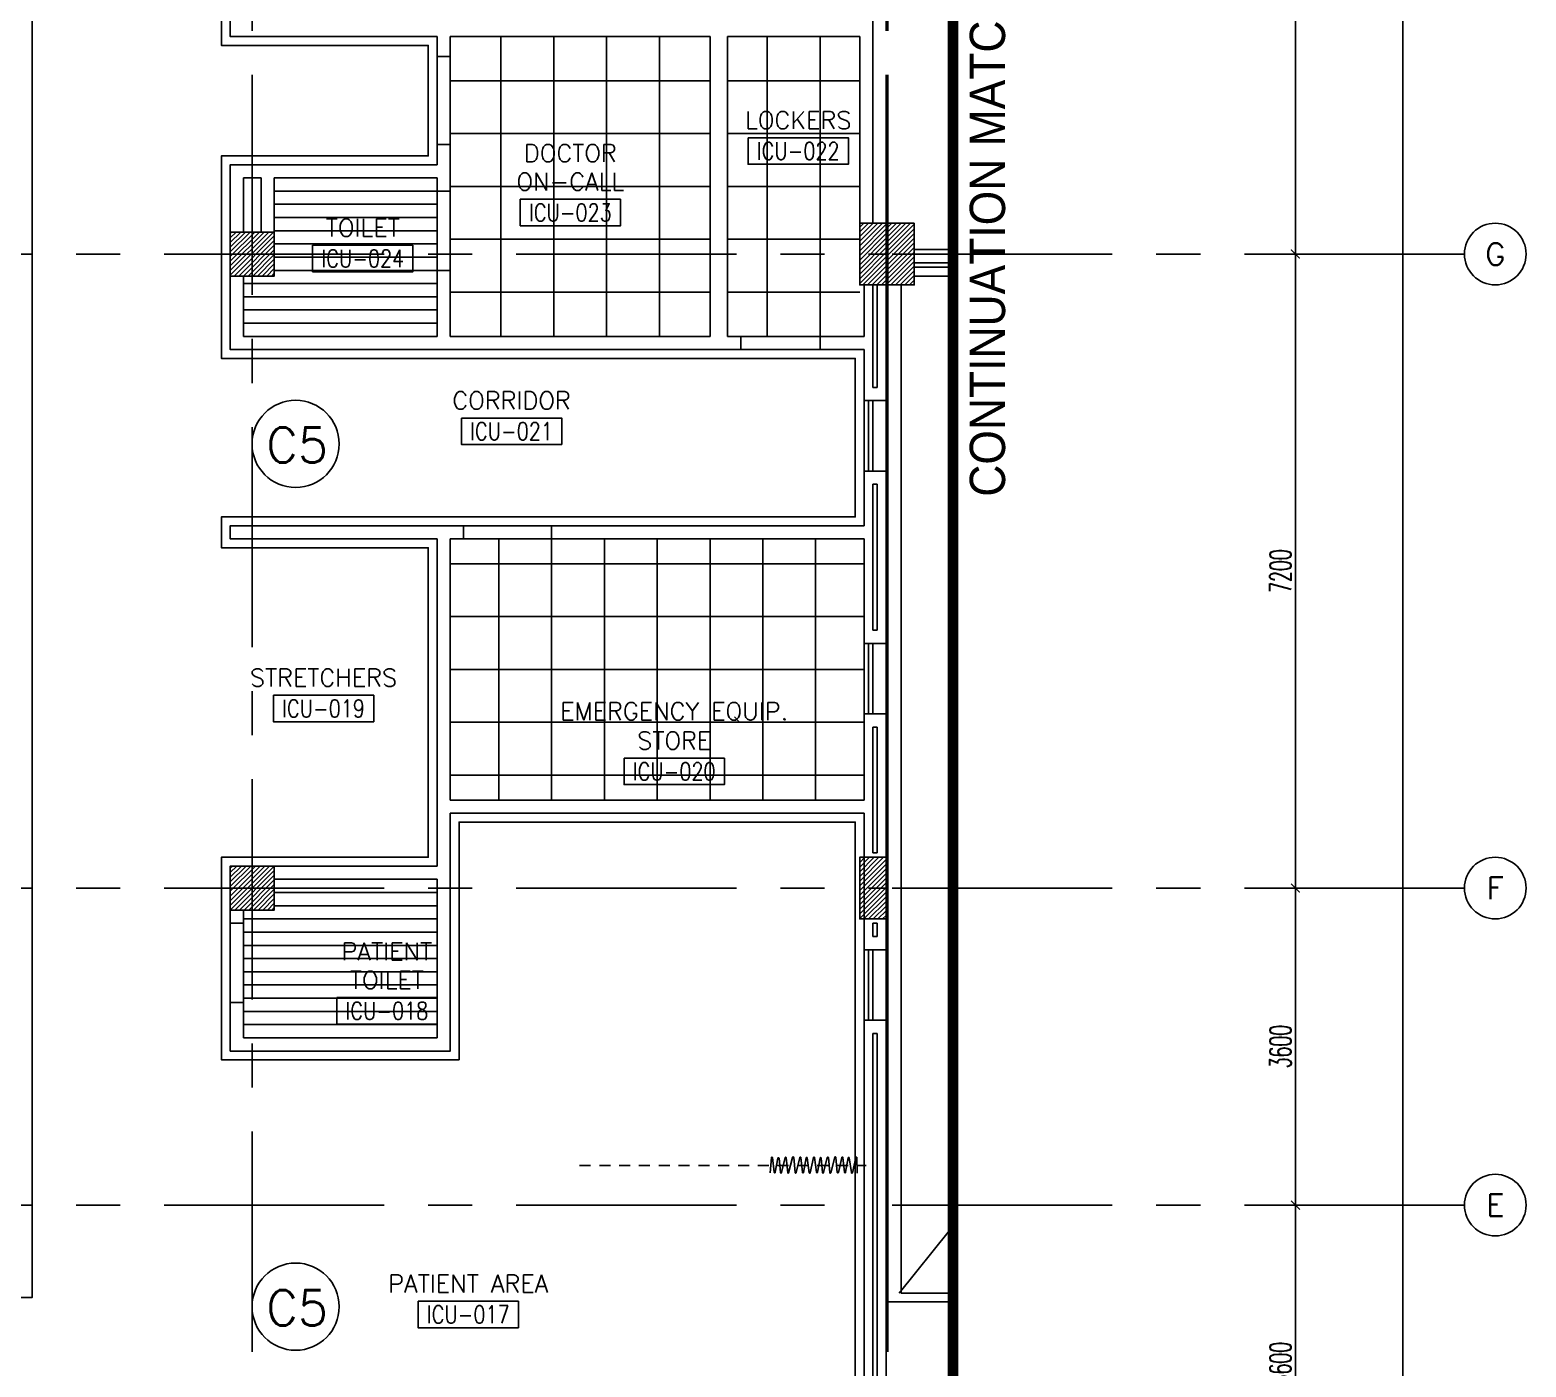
# Model space of a CAD drawing. Extents: x 275967.8 to 276060, y 57291.9 to 57371.4.
# Drawn here: x 276043.05 to 276060.05, y 57307.72 to 57322.91 of the extents above; entities that cross this region are included whole.
import ezdxf
from ezdxf.enums import TextEntityAlignment as Align

# ---------------------------------------------------------------- set-up
doc = ezdxf.new("R2010")
doc.units = 0
doc.header["$MEASUREMENT"] = 0
doc.header["$PDMODE"] = 34
for name, pattern in [('CENTER2', [1.125, 0.75, -0.125, 0.125, -0.125]), ('CENTERX2', [4, 2.5, -0.5, 0.5, -0.5]), ('HIDDEN', [0.375, 0.25, -0.125])]:
    doc.linetypes.add(name, pattern=pattern)
doc.layers.get('0').update_dxf_attribs({"linetype": 'CONTINUOUS'})
doc.layers.get('DEFPOINTS').update_dxf_attribs({"linetype": 'CONTINUOUS'})
for name, color, linetype in [('A_CUBICLE_CURTAINS', 4, 'HIDDEN'), ('AX-CR', 2, 'CONTINUOUS'), ('AX-DIM', 4, 'CONTINUOUS'), ('AX-TXT', 2, 'CONTINUOUS'), ('AXES', 11, 'CENTERX2'), ('CEILING', 4, 'CONTINUOUS'), ('CEILING-MARKER', 6, 'CONTINUOUS'), ('COL', 5, 'CONTINUOUS'), ('D_CURTAIN', 11, 'HIDDEN'), ('ELEV', 2, 'CONTINUOUS'), ('HAT', 8, 'CONTINUOUS'), ('INSUL', 4, 'CONTINUOUS'), ('RM-BOX', 11, 'CONTINUOUS'), ('RM-NAME', 11, 'CONTINUOUS'), ('RM-NO', 11, 'CONTINUOUS'), ('ROOF', 7, 'CONTINUOUS'), ('SHAFT', 3, 'CONTINUOUS'), ('TXT', 2, 'CONTINUOUS'), ('TXT1', 2, 'CONTINUOUS'), ('WALL', 2, 'CONTINUOUS'), ('WIN', 3, 'CONTINUOUS')]:
    doc.layers.add(name, color=color, linetype=linetype)
doc.styles.add('ROMANS', font='ROMANS.shx', dxfattribs={"width": 0.6})
doc.styles.add('TTXT', font='swisse.ttf', dxfattribs={"width": 0.6})
doc.dimstyles.new('STANDARD_IN', dxfattribs={"dimtxt": 0.24, "dimasz": 0.1, "dimexe": 0.07, "dimexo": 0.05, "dimgap": 0.05, "dimtad": 1, "dimdec": 0, "dimlfac": 1000, "dimzin": 0, "dimtxsty": 'ROMANS', "dimblk": 'ARCHTICK', "dimcen": 0.05, "dimdle": 0.05, "dimclrd": 4, "dimclre": 4, "dimclrt": 2, "dimazin": 3, "dimtfac": 1, "dimtdec": 0, "dimtmove": 0, "dimatfit": 3, "dimtolj": 1, "dimtzin": 0})

# ---------------------------------------------------------------- blocks, each defined once
blk = doc.blocks.new('*X21')
at = {"color": 0}
for p, q in [((84179, 132651), (84678, 133150)), ((84179, 132704), (84625, 133150)), ((84179, 132757), (84571, 133150)), ((84179, 132810), (84518, 133150)), ((84179, 132864), (84465, 133150)), ((84179, 132917), (84412, 133150)), ((84179, 132970), (84359, 133150)), ((84179, 133023), (84306, 133150)), ((84179, 133076), (84253, 133150)), ((84179, 133129), (84200, 133150)), ((84231, 132650), (84679, 133098)), ((84284, 132650), (84679, 133045)), ((84337, 132650), (84679, 132992)), ((84390, 132650), (84679, 132939)), ((84443, 132650), (84679, 132886)), ((84496, 132650), (84679, 132833)), ((84549, 132650), (84679, 132780)), ((84602, 132650), (84679, 132727)), ((84655, 132650), (84679, 132674))]:
    blk.add_line(p, q, dxfattribs=at)
blk = doc.blocks.new('COL50')
at = {"layer": 'COL'}
blk.add_lwpolyline([(-250, 250), (-250, -250), (250, -250), (250, 250)], close=True, dxfattribs=at)
blk = doc.blocks.new('RM1')
at = {"layer": 'RM-BOX'}
blk.add_lwpolyline([(570, -200), (-570, -200), (-570, -500), (570, -500)], close=True, dxfattribs=at)
at = {"layer": 'RM-NAME', "style": 'ROMANS'}
blk.add_attdef('ROOMNAME1', text='', height=200, dxfattribs=at).set_placement((0, 324), align=Align.MIDDLE)
blk = doc.blocks.new('_ARCHTICK')
at = {"color": 0, "linetype": 'BYBLOCK', "const_width": 0.15}
blk.add_lwpolyline([(-0.5, -0.5), (0.5, 0.5)], dxfattribs=at)
blk = doc.blocks.new('*D149')
at = {"layer": 'AX-DIM', "color": 4, "ltscale": 0.3}
for p, q in [((276058.645, 57357.883), (276058.645, 57298.463)), ((276056.803, 57357.833), (276058.715, 57357.833)), ((276054.365, 57298.513), (276058.715, 57298.513))]:
    blk.add_line(p, q, dxfattribs=at)
at = {"layer": 'DEFPOINTS', "color": 0, "ltscale": 0.3}
for p in [(276056.753, 57357.833), (276054.315, 57298.513), (276058.645, 57298.513)]:
    blk.add_point(p, dxfattribs=at)
at = {"layer": 'AX-DIM', "color": 4, "ltscale": 0.3, "xscale": 0.1, "yscale": 0.1, "zscale": 0.1}
for p, rotation in [((276058.645, 57357.833), 90), ((276058.645, 57298.513), 270)]:
    blk.add_blockref('_ARCHTICK', p, dxfattribs=dict(at, rotation=rotation))
at = {"layer": 'AX-DIM', "color": 2, "ltscale": 0.3, "insert": (276058.475, 57328.173), "char_height": 0.24, "attachment_point": 5, "rotation": 90, "style": 'ROMANS'}
blk.add_mtext('\\A1;59320', dxfattribs=at)
blk = doc.blocks.new('*D143')
at = {"layer": 'AX-DIM', "color": 4, "ltscale": 0.3}
for p, q in [((276057.075, 57320.363), (276057.495, 57320.363)), ((276057.425, 57320.413), (276057.425, 57313.113)), ((276057.075, 57313.163), (276057.495, 57313.163))]:
    blk.add_line(p, q, dxfattribs=at)
at = {"layer": 'DEFPOINTS', "color": 0, "ltscale": 0.3}
for p in [(276057.025, 57320.363), (276057.025, 57313.163), (276057.425, 57313.163)]:
    blk.add_point(p, dxfattribs=at)
at = {"layer": 'AX-DIM', "color": 4, "ltscale": 0.3, "xscale": 0.1, "yscale": 0.1, "zscale": 0.1}
for p, rotation in [((276057.425, 57320.363), 90), ((276057.425, 57313.163), 270)]:
    blk.add_blockref('_ARCHTICK', p, dxfattribs=dict(at, rotation=rotation))
at = {"layer": 'AX-DIM', "color": 2, "ltscale": 0.3, "insert": (276057.255, 57316.763), "char_height": 0.24, "attachment_point": 5, "rotation": 90, "style": 'ROMANS'}
blk.add_mtext('\\A1;7200', dxfattribs=at)
blk = doc.blocks.new('AXR')
at = {"layer": 'AX-CR'}
blk.add_circle((350, 0), 350, dxfattribs=at)
blk = doc.blocks.new('*D142')
at = {"layer": 'AX-DIM', "color": 4, "ltscale": 0.3}
for p, q in [((276057.425, 57313.213), (276057.425, 57309.513)), ((276057.075, 57313.163), (276057.495, 57313.163)), ((276057.075, 57309.563), (276057.495, 57309.563))]:
    blk.add_line(p, q, dxfattribs=at)
at = {"layer": 'DEFPOINTS', "color": 0, "ltscale": 0.3}
for p in [(276057.025, 57313.163), (276057.025, 57309.563), (276057.425, 57309.563)]:
    blk.add_point(p, dxfattribs=at)
at = {"layer": 'AX-DIM', "color": 4, "ltscale": 0.3, "xscale": 0.1, "yscale": 0.1, "zscale": 0.1}
for p, rotation in [((276057.425, 57313.163), 90), ((276057.425, 57309.563), 270)]:
    blk.add_blockref('_ARCHTICK', p, dxfattribs=dict(at, rotation=rotation))
at = {"layer": 'AX-DIM', "color": 2, "ltscale": 0.3, "insert": (276057.255, 57311.363), "char_height": 0.24, "attachment_point": 5, "rotation": 90, "style": 'ROMANS'}
blk.add_mtext('\\A1;3600', dxfattribs=at)
blk = doc.blocks.new('*D141')
at = {"layer": 'AX-DIM', "color": 4, "ltscale": 0.3}
for p, q in [((276057.425, 57309.613), (276057.425, 57305.913)), ((276057.075, 57309.563), (276057.495, 57309.563)), ((276057.075, 57305.963), (276057.495, 57305.963))]:
    blk.add_line(p, q, dxfattribs=at)
at = {"layer": 'DEFPOINTS', "color": 0, "ltscale": 0.3}
for p in [(276057.025, 57309.563), (276057.025, 57305.963), (276057.425, 57305.963)]:
    blk.add_point(p, dxfattribs=at)
at = {"layer": 'AX-DIM', "color": 4, "ltscale": 0.3, "xscale": 0.1, "yscale": 0.1, "zscale": 0.1}
for p, rotation in [((276057.425, 57309.563), 90), ((276057.425, 57305.963), 270)]:
    blk.add_blockref('_ARCHTICK', p, dxfattribs=dict(at, rotation=rotation))
at = {"layer": 'AX-DIM', "color": 2, "ltscale": 0.3, "insert": (276057.255, 57307.763), "char_height": 0.24, "attachment_point": 5, "rotation": 90, "style": 'ROMANS'}
blk.add_mtext('\\A1;3600', dxfattribs=at)
blk = doc.blocks.new('*D138')
at = {"layer": 'AX-DIM', "color": 4, "ltscale": 0.3}
for p, q in [((276057.075, 57326.363), (276057.495, 57326.363)), ((276057.425, 57326.413), (276057.425, 57320.313)), ((276057.075, 57320.363), (276057.495, 57320.363))]:
    blk.add_line(p, q, dxfattribs=at)
at = {"layer": 'DEFPOINTS', "color": 0, "ltscale": 0.3}
for p in [(276057.025, 57326.363), (276057.025, 57320.363), (276057.425, 57320.363)]:
    blk.add_point(p, dxfattribs=at)
at = {"layer": 'AX-DIM', "color": 4, "ltscale": 0.3, "xscale": 0.1, "yscale": 0.1, "zscale": 0.1}
for p, rotation in [((276057.425, 57326.363), 90), ((276057.425, 57320.363), 270)]:
    blk.add_blockref('_ARCHTICK', p, dxfattribs=dict(at, rotation=rotation))
at = {"layer": 'AX-DIM', "color": 2, "ltscale": 0.3, "insert": (276057.255, 57323.363), "char_height": 0.24, "attachment_point": 5, "rotation": 90, "style": 'ROMANS'}
blk.add_mtext('\\A1;6000', dxfattribs=at)
blk = doc.blocks.new('*X34')
at = {"color": 0}
for p, q in [((215909, 139859), (216399, 140350)), ((215909, 139912), (216346, 140350)), ((215909, 139965), (216293, 140350)), ((215909, 140018), (216240, 140350)), ((215909, 140071), (216187, 140350)), ((215909, 140124), (216134, 140350)), ((215909, 140177), (216081, 140350)), ((215909, 140230), (216028, 140350)), ((215909, 140283), (215975, 140350)), ((215909, 140337), (215922, 140350)), ((215952, 139850), (216409, 140306)), ((216005, 139850), (216409, 140253)), ((216058, 139850), (216409, 140200)), ((216111, 139850), (216409, 140147)), ((216164, 139850), (216409, 140094)), ((216217, 139850), (216409, 140041)), ((216270, 139850), (216409, 139988)), ((216323, 139850), (216409, 139935)), ((216376, 139850), (216409, 139882))]:
    blk.add_line(p, q, dxfattribs=at)
blk = doc.blocks.new('C11')
at = {"layer": 'HAT'}
h = blk.add_hatch(dxfattribs=at)
h.set_pattern_fill('ANSI31', color=256, scale=300, style=0)
h.set_pattern_definition([(45, (-248556.182, -75061.005), (-26.5165043, 26.5165043), [])])
h.paths.add_polyline_path([(300, 700), (0, 700), (0, 350), (300, 350)])
h.paths.add_polyline_path([(300, 350), (0, 350), (0, 0), (300, 0)])
at = {"layer": 'COL'}
blk.add_lwpolyline([(300, 700), (300, 0), (0, 0), (0, 700)], close=True, dxfattribs=at)
blk = doc.blocks.new('C11D')
at = {"layer": 'COL', "linetype": 'BYBLOCK'}
for p in [(-320, 0), (0, 0)]:
    blk.add_blockref('C11', p, dxfattribs=at)
blk = doc.blocks.new('C')
at = {"layer": 'D_CURTAIN'}
for points in [[(0.229, 0.077), (0.229, 0.077, 0.848601), (0.219, 0.076), (0.202, -0.062, -0.855925), (0.192, -0.063), (0.167, 0.072, 0.866955), (0.157, 0.072), (0.144, -0.065, -0.843142), (0.134, -0.066), (0.099, 0.077, 0.845318), (0.089, 0.076), (0.076, -0.066, -0.842227), (0.066, -0.067), (0.029, 0.079, 0.837896), (0.019, 0.078), (0.004, -0.065, -0.84563), (-0.006, -0.065), (-0.04, 0.078, 0.842014), (-0.049, 0.078), (-0.065, -0.063, -0.866148), (-0.075, -0.063), (-0.099, 0.074, 0.854133), (-0.109, 0.074), (-0.129, -0.066, -0.838104), (-0.139, -0.067), (-0.17, 0.077, 0.84026), (-0.18, 0.077), (-0.183, -0.071)], [(0.639, -0.068), (0.628, 0.076, 0.848601), (0.618, 0.076), (0.601, -0.063, -0.855925), (0.591, -0.063), (0.566, 0.071, 0.866955), (0.556, 0.071), (0.542, -0.066, -0.843142), (0.533, -0.066), (0.497, 0.076, 0.845318), (0.488, 0.075), (0.474, -0.067, -0.842227), (0.465, -0.068), (0.427, 0.078, 0.837896), (0.417, 0.078), (0.403, -0.065, -0.84563), (0.393, -0.066), (0.359, 0.078, 0.842014), (0.349, 0.077), (0.334, -0.063, -0.866148), (0.324, -0.064), (0.299, 0.074, 0.854133), (0.29, 0.073), (0.27, -0.067, -0.838104), (0.26, -0.067), (0.229, 0.077, 0.84026), (0.219, 0.076)]]:
    blk.add_lwpolyline(points, format="xyb", dxfattribs=at)

msp = doc.modelspace()

# ---------------------------------------------------------------- linework, layer by layer
at = {"layer": 'A_CUBICLE_CURTAINS', "color": 11, "ltscale": 0.5}
msp.add_line((276049.2935, 57310.0129), (276052.5507, 57310.0129), dxfattribs=at)
at = {"layer": 'AXES'}
for p, q in [((276052.7755, 57291.8986), (276052.7755, 57370.3613)), ((276052.7955, 57291.8986), (276052.7955, 57370.3613)), ((276045.5755, 57291.8986), (276045.5755, 57352.4829)), ((276036.5755, 57320.3629), (276052.7755, 57320.3629)), ((276059.3451, 57320.3629), (276052.5255, 57320.3629)), ((276036.5755, 57313.1629), (276052.7755, 57313.1629)), ((276059.3451, 57313.1629), (276052.5255, 57313.1629)), ((276036.5755, 57309.5629), (276052.5288, 57309.5629)), ((276059.3451, 57309.5629), (276052.5255, 57309.5629))]:
    msp.add_line(p, q, dxfattribs=at)
at = {"layer": 'CEILING', "linetype": 'BYBLOCK', "ltscale": 0.3}
for p, q in [((276048.4005, 57322.8329), (276048.4005, 57319.4279)), ((276049.0005, 57322.8329), (276049.0005, 57319.4279)), ((276049.6005, 57322.8329), (276049.6005, 57319.4279)), ((276050.2005, 57322.8329), (276050.2005, 57319.4279)), ((276051.4255, 57322.8329), (276051.4255, 57319.4279)), ((276052.0255, 57322.8329), (276052.0255, 57319.4279)), ((276050.7755, 57322.3304), (276047.8255, 57322.3304)), ((276052.4755, 57322.3304), (276050.9755, 57322.3304)), ((276050.7755, 57321.7304), (276047.8255, 57321.7304)), ((276052.4755, 57321.7304), (276050.9755, 57321.7304)), ((276047.6755, 57321.0779), (276045.8255, 57321.0779)), ((276050.7755, 57321.1304), (276047.8255, 57321.1304)), ((276052.4755, 57321.1304), (276050.9755, 57321.1304)), ((276047.6755, 57320.9279), (276045.8255, 57320.9279)), ((276047.6755, 57320.7779), (276045.8255, 57320.7779)), ((276047.6755, 57320.6279), (276045.8255, 57320.6279)), ((276050.7755, 57320.5304), (276047.8255, 57320.5304)), ((276052.4755, 57320.5304), (276050.9755, 57320.5304)), ((276047.6755, 57320.4779), (276045.8255, 57320.4779)), ((276047.6755, 57320.3279), (276045.8255, 57320.3279)), ((276047.6755, 57320.1779), (276045.8255, 57320.1779)), ((276047.6755, 57320.0279), (276045.4755, 57320.0279)), ((276047.6755, 57319.8779), (276045.4755, 57319.8779)), ((276050.7755, 57319.9304), (276047.8255, 57319.9304)), ((276052.4755, 57319.9304), (276050.9755, 57319.9304)), ((276047.6755, 57319.7279), (276045.4755, 57319.7279)), ((276047.6755, 57319.5779), (276045.4755, 57319.5779)), ((276048.3755, 57314.1629), (276048.3755, 57317.1279)), ((276048.9755, 57314.1629), (276048.9755, 57317.1279)), ((276049.5755, 57314.1629), (276049.5755, 57317.1279)), ((276050.1755, 57314.1629), (276050.1755, 57317.1279)), ((276050.7755, 57314.1629), (276050.7755, 57317.1279)), ((276051.3755, 57314.1629), (276051.3755, 57317.1279)), ((276051.9755, 57314.1629), (276051.9755, 57317.1279)), ((276052.5255, 57316.8454), (276047.8255, 57316.8454)), ((276052.5255, 57316.2454), (276047.8255, 57316.2454)), ((276052.5255, 57315.6454), (276047.8255, 57315.6454)), ((276052.5255, 57315.0454), (276047.8255, 57315.0454)), ((276052.5255, 57314.4454), (276047.8255, 57314.4454)), ((276045.8255, 57313.1129), (276047.6755, 57313.1129)), ((276045.8255, 57312.9629), (276047.6755, 57312.9629)), ((276045.4755, 57312.8129), (276047.6755, 57312.8129)), ((276045.4755, 57312.6629), (276047.6755, 57312.6629)), ((276045.4755, 57312.5129), (276047.6755, 57312.5129)), ((276045.4755, 57312.3629), (276047.6755, 57312.3629)), ((276045.4755, 57312.2129), (276047.6755, 57312.2129)), ((276045.4755, 57312.0629), (276047.6755, 57312.0629)), ((276045.4755, 57311.9129), (276047.6755, 57311.9129)), ((276045.4755, 57311.7629), (276047.6755, 57311.7629)), ((276045.4755, 57311.6129), (276047.6755, 57311.6129))]:
    msp.add_line(p, q, dxfattribs=at)
for points in [[(276033.6255, 57308.5129), (276043.0755, 57308.5129), (276043.0755, 57325.4629), (276045.2255, 57325.4629), (276045.2255, 57322.7329), (276047.5755, 57322.7329), (276047.5755, 57321.4779), (276045.2255, 57321.4779), (276045.2255, 57319.1779), (276052.4255, 57319.1779), (276052.4255, 57317.3779), (276045.2255, 57317.3779), (276045.2255, 57317.0279), (276047.5755, 57317.0279), (276047.5755, 57313.5129), (276045.2255, 57313.5129), (276045.2255, 57311.2129), (276047.9255, 57311.2129), (276047.9255, 57313.9129), (276052.4255, 57313.9129), (276052.4255, 57306.4129)], [(276042.9755, 57325.5629), (276045.3255, 57325.5629), (276045.3255, 57322.8329), (276047.6755, 57322.8329), (276047.6755, 57321.3779), (276045.3255, 57321.3779), (276045.3255, 57319.2779), (276052.5255, 57319.2779), (276052.5255, 57317.2779), (276045.3255, 57317.2779), (276045.3255, 57317.1279), (276047.6755, 57317.1279), (276047.6755, 57313.4129), (276045.3255, 57313.4129), (276045.3255, 57311.3129), (276047.8255, 57311.3129), (276047.8255, 57314.0129), (276052.5255, 57314.0129), (276052.5255, 57306.3129)]]:
    msp.add_lwpolyline(points, dxfattribs=at)
at = {"layer": 'CEILING-MARKER', "color": 2}
for centre in [(276046.0687, 57318.207), (276046.0687, 57308.4099)]:
    msp.add_circle(centre, 0.4949, dxfattribs=at)
at = {"layer": 'ELEV', "linetype": 'CENTER2', "const_width": 0.12}
msp.add_lwpolyline([(276053.5351, 57296.8068), (276053.5351, 57360.645)], dxfattribs=at)
at = {"layer": 'INSUL'}
for p, q in [((276053.0955, 57320.2629), (276053.4947, 57320.2629)), ((276053.0955, 57320.2129), (276053.4947, 57320.2129)), ((276052.6255, 57320.0099), (276052.6255, 57318.8493)), ((276052.6285, 57320.0129), (276052.6725, 57320.0129)), ((276052.6755, 57320.0099), (276052.6755, 57318.8493)), ((276052.6255, 57318.8493), (276052.6755, 57318.8493)), ((276052.6255, 57317.7493), (276052.6255, 57316.0905)), ((276052.6255, 57317.7493), (276052.6755, 57317.7493)), ((276052.6755, 57317.7493), (276052.6755, 57316.0905)), ((276052.6255, 57316.0905), (276052.6755, 57316.0905)), ((276052.6255, 57314.9905), (276052.6255, 57313.5629)), ((276052.6255, 57314.9905), (276052.6755, 57314.9905)), ((276052.6755, 57314.9905), (276052.6755, 57313.5629)), ((276052.6255, 57313.5629), (276052.6755, 57313.5629)), ((276052.6255, 57312.7629), (276052.6755, 57312.7629)), ((276052.6255, 57312.7629), (276052.6255, 57312.6129)), ((276052.6755, 57312.7629), (276052.6755, 57312.6129)), ((276052.6255, 57312.6129), (276052.6755, 57312.6129)), ((276052.6255, 57311.5129), (276052.6255, 57306.3129)), ((276052.6255, 57311.5129), (276052.6755, 57311.5129)), ((276052.6755, 57311.5129), (276052.6755, 57306.3129))]:
    msp.add_line(p, q, dxfattribs=at)
for centre, start, end in [((276052.6285, 57320.0099), 90, 180), ((276052.6725, 57320.0099), 360, 90)]:
    msp.add_arc(centre, 0.003, start, end, dxfattribs=at)
at = {"layer": 'ROOF'}
for p, q in [((276052.7955, 57320.1129), (276052.7955, 57308.4629)), ((276052.9455, 57308.5629), (276052.9455, 57320.0129)), ((276052.7955, 57308.4629), (276053.4947, 57308.4629)), ((276052.9455, 57308.5629), (276053.4947, 57308.5629))]:
    msp.add_line(p, q, dxfattribs=at)
at = {"layer": 'SHAFT'}
msp.add_line((276052.9255, 57308.5629), (276053.4947, 57309.2752), dxfattribs=at)
at = {"layer": 'WALL', "linetype": 'BYBLOCK'}
for p, q in [((276052.6255, 57326.0629), (276052.6255, 57320.7129)), ((276045.3255, 57325.5629), (276045.3255, 57322.8329)), ((276045.3255, 57322.8329), (276047.6755, 57322.8329)), ((276047.6755, 57322.8329), (276047.6755, 57322.6054)), ((276047.8255, 57322.8329), (276047.8255, 57322.6054)), ((276047.8255, 57322.8329), (276050.7755, 57322.8329)), ((276050.7755, 57322.8329), (276050.7755, 57319.4279)), ((276050.9755, 57322.8329), (276050.9755, 57319.4279)), ((276050.9755, 57322.8329), (276052.4755, 57322.8329)), ((276052.4755, 57322.8329), (276052.4755, 57320.7129)), ((276047.8255, 57322.6054), (276047.6755, 57322.6054)), ((276047.6755, 57322.6054), (276047.6755, 57321.3779)), ((276047.8255, 57322.6054), (276047.8255, 57321.3779)), ((276047.8255, 57321.6054), (276047.6755, 57321.6054)), ((276045.3255, 57321.3779), (276045.3255, 57319.2779)), ((276045.3255, 57321.3779), (276047.6755, 57321.3779)), ((276047.8255, 57321.3779), (276047.8255, 57321.0779)), ((276045.4755, 57321.2279), (276045.4755, 57320.6129)), ((276045.4755, 57321.2279), (276045.6755, 57321.2279)), ((276045.6755, 57321.2279), (276045.6755, 57320.6129)), ((276045.8255, 57321.2279), (276047.6755, 57321.2279)), ((276045.8255, 57321.2279), (276045.8255, 57320.6129)), ((276047.6755, 57321.2279), (276047.6755, 57321.0779)), ((276047.6755, 57321.0779), (276047.8255, 57321.0779)), ((276047.6755, 57321.0779), (276047.6755, 57319.4279)), ((276047.8255, 57321.0779), (276047.8255, 57319.4279)), ((276047.6755, 57320.1779), (276047.8255, 57320.1779)), ((276045.4755, 57319.4279), (276045.4755, 57320.1129)), ((276052.5255, 57320.0129), (276052.5255, 57319.4279)), ((276052.7755, 57318.6993), (276052.7755, 57320.1129)), ((276047.6755, 57319.4279), (276045.4755, 57319.4279)), ((276050.7755, 57319.4279), (276047.8255, 57319.4279)), ((276051.1255, 57319.4279), (276050.9755, 57319.4279)), ((276052.5255, 57319.4279), (276051.1255, 57319.4279)), ((276051.1255, 57319.4279), (276051.1255, 57319.2779)), ((276052.0255, 57319.4279), (276052.0255, 57319.2779)), ((276051.1255, 57319.2779), (276045.3255, 57319.2779)), ((276052.5255, 57319.2779), (276051.1255, 57319.2779)), ((276052.5255, 57319.2779), (276052.5255, 57318.6993)), ((276052.5255, 57318.6993), (276052.7755, 57318.6993)), ((276052.5255, 57317.8993), (276052.7755, 57317.8993)), ((276052.5255, 57317.8993), (276052.5255, 57317.2779)), ((276052.7755, 57317.8993), (276052.7755, 57315.9405)), ((276052.7722, 57317.7493), (276052.7755, 57317.7493)), ((276045.3255, 57317.2779), (276045.3255, 57317.1279)), ((276047.9755, 57317.2779), (276045.3255, 57317.2779)), ((276052.5255, 57317.2779), (276047.9755, 57317.2779)), ((276047.9755, 57317.2779), (276047.9755, 57317.1279)), ((276048.9755, 57317.2779), (276048.9755, 57317.1279)), ((276047.6755, 57317.1279), (276045.3255, 57317.1279)), ((276047.6755, 57317.1279), (276047.6755, 57313.4129)), ((276047.8255, 57317.1279), (276047.8255, 57314.1629)), ((276047.9755, 57317.1279), (276047.8255, 57317.1279)), ((276052.5255, 57317.1279), (276047.9755, 57317.1279)), ((276052.5255, 57317.1279), (276052.5255, 57315.9405)), ((276052.7722, 57316.0905), (276052.7755, 57316.0905)), ((276052.5255, 57315.9405), (276052.7755, 57315.9405)), ((276052.5255, 57315.1405), (276052.7755, 57315.1405)), ((276052.5255, 57315.1405), (276052.5255, 57314.1629)), ((276052.7755, 57315.1405), (276052.7755, 57313.5129)), ((276052.7722, 57314.9905), (276052.7755, 57314.9905)), ((276047.8255, 57314.1629), (276052.5255, 57314.1629)), ((276047.8255, 57311.3129), (276047.8255, 57314.0129)), ((276047.8255, 57314.0129), (276052.5255, 57314.0129)), ((276052.5255, 57314.0129), (276052.5255, 57313.5129)), ((276045.8255, 57313.4129), (276047.6755, 57313.4129)), ((276045.8255, 57313.2629), (276047.6755, 57313.2629)), ((276047.6755, 57311.4629), (276047.6755, 57313.2629)), ((276052.5255, 57312.8129), (276052.5255, 57312.4629)), ((276052.7755, 57312.8129), (276052.7755, 57312.4629)), ((276052.5255, 57312.4629), (276052.7755, 57312.4629)), ((276052.5255, 57311.6629), (276052.7755, 57311.6629)), ((276052.5255, 57311.6629), (276052.5255, 57306.3129)), ((276052.7755, 57311.6629), (276052.7755, 57306.3129)), ((276045.3255, 57311.3129), (276047.8255, 57311.3129)), ((276045.4755, 57311.4629), (276047.6755, 57311.4629)), ((276052.7722, 57309.5129), (276052.7755, 57309.5129))]:
    msp.add_line(p, q, dxfattribs=at)
at = {"layer": 'WALL'}
for p, q in [((276053.4947, 57320.4129), (276053.0955, 57320.4129)), ((276053.4947, 57320.1117), (276053.0955, 57320.1117)), ((276045.3255, 57312.9129), (276045.3255, 57312.7629)), ((276045.4755, 57312.9129), (276045.4755, 57312.7629)), ((276045.4755, 57312.7629), (276045.3255, 57312.7629)), ((276045.3255, 57312.7629), (276045.3255, 57311.3129)), ((276045.4755, 57312.7629), (276045.4755, 57311.4629)), ((276045.4755, 57311.8629), (276045.3255, 57311.8629))]:
    msp.add_line(p, q, dxfattribs=at)
at = {"layer": 'WALL', "linetype": 'BYBLOCK', "ltscale": 0.3}
for points in [[(276052.4755, 57320.7129), (276052.7755, 57320.7129), (276052.7755, 57320.0129), (276052.4755, 57320.0129)], [(276053.0955, 57320.7129), (276052.7955, 57320.7129), (276052.7955, 57320.0129), (276053.0955, 57320.0129)], [(276045.8255, 57320.6129), (276045.3255, 57320.6129), (276045.3255, 57320.1129), (276045.8255, 57320.1129)], [(276045.3255, 57313.4129), (276045.8255, 57313.4129), (276045.8255, 57312.9129), (276045.3255, 57312.9129)], [(276052.4755, 57313.5129), (276052.7755, 57313.5129), (276052.7755, 57312.8129), (276052.4755, 57312.8129)]]:
    msp.add_lwpolyline(points, close=True, dxfattribs=at)
at = {"layer": 'WIN'}
for p, q in [((276052.5255, 57318.6993), (276052.5255, 57317.8993)), ((276052.5755, 57318.6993), (276052.5755, 57317.8993)), ((276052.6255, 57318.6993), (276052.6255, 57317.8993)), ((276052.7755, 57318.6993), (276052.7755, 57317.8993)), ((276052.5255, 57315.9405), (276052.5255, 57315.1405)), ((276052.5755, 57315.9405), (276052.5755, 57315.1405)), ((276052.6255, 57315.9405), (276052.6255, 57315.1405)), ((276052.7755, 57315.9405), (276052.7755, 57315.1405)), ((276052.5255, 57312.4629), (276052.5255, 57311.6629)), ((276052.5755, 57312.4629), (276052.5755, 57311.6629)), ((276052.6255, 57312.4629), (276052.6255, 57311.6629)), ((276052.7755, 57312.4629), (276052.7755, 57311.6629))]:
    msp.add_line(p, q, dxfattribs=at)

# ---------------------------------------------------------------- block references
at = {"layer": 'AXES'}
ref = msp.add_blockref('AXR', (276059.3451, 57320.3629), dxfattribs=dict(at, xscale=0.001, yscale=0.001, zscale=0.001))
ref.add_attrib('AX', 'G', dxfattribs={"layer": 'AX-TXT', "height": 0.25, "style": 'ROMANS'}).set_placement((276059.6951, 57320.3629), align=Align.MIDDLE)
ref = msp.add_blockref('AXR', (276059.3451, 57313.1629), dxfattribs=dict(at, xscale=0.001, yscale=0.001, zscale=0.001))
ref.add_attrib('AX', 'F', dxfattribs={"layer": 'AX-TXT', "height": 0.25, "style": 'ROMANS'}).set_placement((276059.6951, 57313.1629), align=Align.MIDDLE)
ref = msp.add_blockref('AXR', (276059.3451, 57309.5629), dxfattribs=dict(at, xscale=0.001, yscale=0.001, zscale=0.001))
ref.add_attrib('AX', 'E', dxfattribs={"layer": 'AX-TXT', "height": 0.25, "style": 'ROMANS'}).set_placement((276059.6951, 57309.5629), align=Align.MIDDLE)
at = {"layer": 'COL', "linetype": 'BYBLOCK', "xscale": 0.001, "yscale": 0.001, "zscale": 0.001}
for name, p in [('C11D', (276052.7955, 57320.0129)), ('C11', (276052.4755, 57312.8129))]:
    msp.add_blockref(name, p, dxfattribs=at)
at = {"layer": 'COL', "yscale": 0.001, "zscale": 0.001}
for p, xscale in [((276045.5755, 57320.3629), -0.001), ((276045.5755, 57313.1629), 0.001)]:
    msp.add_blockref('COL50', p, dxfattribs=dict(at, xscale=xscale))
at = {"layer": 'D_CURTAIN', "ltscale": 2, "xscale": -1.2, "yscale": 1.2, "zscale": 1.2}
msp.add_blockref('C', (276052.2264, 57310.0113), dxfattribs=at)
at = {"layer": 'HAT', "xscale": 0.001, "yscale": 0.001, "zscale": 0.001}
for name, p in [('*X34', (275829.4169, 57180.2632)), ('*X21', (275961.1463, 57180.2632))]:
    msp.add_blockref(name, p, dxfattribs=at)
at = {"layer": 'RM-NAME'}
ref = msp.add_blockref('RM1', (276051.7777, 57321.8832), dxfattribs=dict(at, xscale=-0.001, yscale=0.001, zscale=0.001))
ref.add_attrib('ROOMNO', 'ICU-022', dxfattribs={"layer": 'RM-NO', "height": 0.2, "style": 'ROMANS', "width": 0.8}).set_placement((276051.7777, 57321.5332), align=Align.MIDDLE)
ref.add_attrib('ROOMNAME2', 'LOCKERS', dxfattribs={"height": 0.2, "style": 'ROMANS'}).set_placement((276051.7777, 57321.8832), align=Align.MIDDLE)
ref = msp.add_blockref('RM1', (276049.1895, 57321.1846), dxfattribs=dict(at, xscale=0.001, yscale=0.001, zscale=0.001))
ref.add_attrib('ROOMNO', 'ICU-023', dxfattribs={"layer": 'RM-NO', "height": 0.2, "style": 'ROMANS', "width": 0.8}).set_placement((276049.1895, 57320.8346), align=Align.MIDDLE)
ref.add_attrib('ROOMNAME2', 'ON-CALL', dxfattribs={"height": 0.2, "style": 'ROMANS'}).set_placement((276049.1895, 57321.1846), align=Align.MIDDLE)
ref.add_attrib('ROOMNAME1', 'DOCTOR', dxfattribs={"height": 0.2, "style": 'ROMANS'}).set_placement((276049.1895, 57321.5084), align=Align.MIDDLE)
ref = msp.add_blockref('RM1', (276046.8318, 57320.6621), dxfattribs=dict(at, xscale=0.001, yscale=0.001, zscale=0.001))
ref.add_attrib('ROOMNO', 'ICU-024', dxfattribs={"layer": 'RM-NO', "height": 0.2, "style": 'ROMANS', "width": 0.8}).set_placement((276046.8318, 57320.3121), align=Align.MIDDLE)
ref.add_attrib('ROOMNAME2', 'TOILET', dxfattribs={"height": 0.2, "style": 'ROMANS'}).set_placement((276046.8318, 57320.6621), align=Align.MIDDLE)
ref = msp.add_blockref('RM1', (276048.5215, 57318.7004), dxfattribs=dict(at, xscale=-0.001, yscale=0.001, zscale=0.001))
ref.add_attrib('ROOMNO', 'ICU-021', dxfattribs={"layer": 'RM-NO', "height": 0.2, "style": 'ROMANS', "width": 0.8}).set_placement((276048.5215, 57318.3504), align=Align.MIDDLE)
ref.add_attrib('ROOMNAME2', 'CORRIDOR', dxfattribs={"height": 0.2, "style": 'ROMANS'}).set_placement((276048.5215, 57318.7004), align=Align.MIDDLE)
ref = msp.add_blockref('RM1', (276046.3858, 57315.5524), dxfattribs=dict(at, xscale=-0.001, yscale=0.001, zscale=0.001))
ref.add_attrib('ROOMNO', 'ICU-019', dxfattribs={"layer": 'RM-NO', "height": 0.2, "style": 'ROMANS', "width": 0.8}).set_placement((276046.3858, 57315.2024), align=Align.MIDDLE)
ref.add_attrib('ROOMNAME2', 'STRETCHERS', dxfattribs={"height": 0.2, "style": 'ROMANS'}).set_placement((276046.3858, 57315.5524), align=Align.MIDDLE)
ref = msp.add_blockref('RM1', (276050.3692, 57314.8378), dxfattribs=dict(at, xscale=-0.001, yscale=0.001, zscale=0.001))
ref.add_attrib('ROOMNO', 'ICU-020', dxfattribs={"layer": 'RM-NO', "height": 0.2, "style": 'ROMANS', "width": 0.8}).set_placement((276050.3692, 57314.4878), align=Align.MIDDLE)
ref.add_attrib('ROOMNAME2', 'STORE', dxfattribs={"height": 0.2, "style": 'ROMANS'}).set_placement((276050.3692, 57314.8378), align=Align.MIDDLE)
ref.add_attrib('ROOMNAME1', 'EMERGENCY EQUIP.', dxfattribs={"height": 0.2, "style": 'ROMANS'}).set_placement((276050.3692, 57315.1616), align=Align.MIDDLE)
ref = msp.add_blockref('RM1', (276047.1056, 57312.1191), dxfattribs=dict(at, xscale=-0.001, yscale=0.001, zscale=0.001))
ref.add_attrib('ROOMNO', 'ICU-018', dxfattribs={"layer": 'RM-NO', "height": 0.2, "style": 'ROMANS', "width": 0.8}).set_placement((276047.1056, 57311.7691), align=Align.MIDDLE)
ref.add_attrib('ROOMNAME2', 'TOILET', dxfattribs={"height": 0.2, "style": 'ROMANS'}).set_placement((276047.1056, 57312.1191), align=Align.MIDDLE)
ref.add_attrib('ROOMNAME1', 'PATIENT', dxfattribs={"height": 0.2, "style": 'ROMANS'}).set_placement((276047.1056, 57312.4429), align=Align.MIDDLE)
ref = msp.add_blockref('RM1', (276048.0296, 57308.6713), dxfattribs=dict(at, xscale=-0.001, yscale=0.001, zscale=0.001))
ref.add_attrib('ROOMNO', 'ICU-017', dxfattribs={"layer": 'RM-NO', "height": 0.2, "style": 'ROMANS', "width": 0.8}).set_placement((276048.0296, 57308.3213), align=Align.MIDDLE)
ref.add_attrib('ROOMNAME2', 'PATIENT AREA', dxfattribs={"height": 0.2, "style": 'ROMANS'}).set_placement((276048.0296, 57308.6713), align=Align.MIDDLE)

# ---------------------------------------------------------------- texts
at = {"layer": 'TXT', "color": 6, "style": 'ROMANS'}
for p in [(276045.7343, 57317.9946), (276045.7343, 57308.1975)]:
    msp.add_text('C5', height=0.4, dxfattribs=at).set_placement(p)
at = {"layer": 'TXT1', "color": 6, "style": 'TTXT', "width": 0.9}
msp.add_text('CONTINUATION MATCHLINE TO DRWG.NO. MH-AR-021', height=0.401182, rotation=90, dxfattribs=at).set_placement((276054.1273, 57317.6073))

# ---------------------------------------------------------------- dimensions: what is measured, and where the dimension line sits
at = {"layer": 'AX-DIM'}
for base, p1, p2, picture, middle in [((276058.6451, 57298.5129), (276056.7529, 57357.8329), (276054.3153, 57298.5129), '*D149', (276058.4751, 57328.1729)), ((276057.4253, 57320.3629), (276057.0253, 57326.3629), (276057.0253, 57320.3629), '*D138', (276057.2553, 57323.3629)), ((276057.4253, 57313.1629), (276057.0253, 57320.3629), (276057.0253, 57313.1629), '*D143', (276057.2553, 57316.7629)), ((276057.4253, 57309.5629), (276057.0253, 57313.1629), (276057.0253, 57309.5629), '*D142', (276057.2553, 57311.3629)), ((276057.4253, 57305.9629), (276057.0253, 57309.5629), (276057.0253, 57305.9629), '*D141', (276057.2553, 57307.7629))]:
    dim = msp.add_linear_dim(base=base, p1=p1, p2=p2, angle=270, dimstyle='STANDARD_IN', dxfattribs=at)
    dim.commit()
    dim.dimension.update_dxf_attribs({"geometry": picture, "text_midpoint": middle})

doc.saveas('drawing.dxf')
